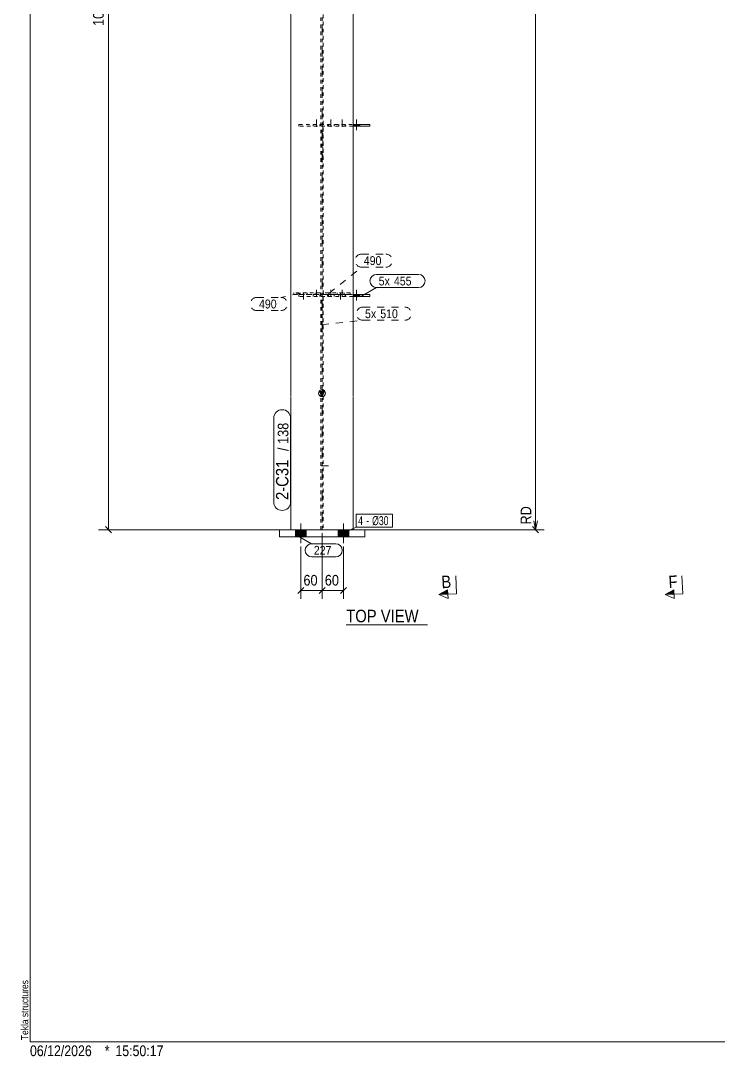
# Model space of a CAD drawing. Header units: millimetres. Extents: x 2 to 825, y 1 to 579.
# Drawn here: x 2.4 to 198.4, y 1 to 292.2 of the extents above; entities that cross this region are included whole.
import ezdxf

# ---------------------------------------------------------------- set-up
doc = ezdxf.new("R2010")
doc.units = ezdxf.units.MM
for name, pattern in [('XKITLINE00', [0]), ('XKITLINE01', [4, 1, -1, 1, -1]), ('XKITLINE02', [4, 2, -2]), ('XKITLINE03', [6, 3, -1, 1, -1])]:
    doc.linetypes.add(name, pattern=pattern)
for name, color, linetype, lineweight in [('Bolt', 3, 'Continuous', 0), ('BoltMark', 7, 'Continuous', 0), ('Dimensions', 7, 'Continuous', 0), ('DrawingSheet', 5, 'Continuous', 0), ('OtherObjectType', 7, 'Continuous', 0), ('Part', 2, 'Continuous', 0), ('PartMark', 7, 'Continuous', 0), ('Section', 6, 'Continuous', 0)]:
    doc.layers.add(name, color=color, linetype=linetype, lineweight=lineweight)
doc.styles.add('ARIAL', font='ARIAL.TTF')
doc.styles.add('ARIAL_NARROW', font='ARIALN.TTF')

# ---------------------------------------------------------------- blocks, each defined once
blk = doc.blocks.new('*A59')
at = {"layer": 'Bolt', "color": 3, "linetype": 'XKITLINE02', "lineweight": 0}
blk.add_line((88.86, 167.07), (85.27, 167.07), dxfattribs=at)
blk = doc.blocks.new('*A61')
at = {"layer": 'Bolt'}
for points in [[(82.56, 149.07), (82.56, 147.07), (79.56, 147.07), (79.56, 149.07)], [(82.56, 149.07), (82.56, 147.07), (79.56, 147.07), (79.56, 149.07)], [(94.56, 149.07), (94.56, 147.07), (91.56, 147.07), (91.56, 149.07)], [(94.56, 149.07), (94.56, 147.07), (91.56, 147.07), (91.56, 149.07)]]:
    blk.add_hatch(color=3, dxfattribs=at).paths.add_polyline_path(points, flags=17)
at = {"layer": 'Bolt', "color": 3, "linetype": 'XKITLINE00', "lineweight": 0}
for p, q in [((79.56, 149.07), (79.56, 147.07)), ((79.56, 149.07), (79.56, 147.07)), ((81.06, 150.82), (81.06, 145.32)), ((81.06, 150.82), (81.06, 145.32)), ((82.56, 149.07), (82.56, 147.07)), ((82.56, 149.07), (82.56, 147.07)), ((91.56, 149.07), (91.56, 147.07)), ((91.56, 149.07), (91.56, 147.07)), ((93.06, 150.82), (93.06, 145.32)), ((93.06, 150.82), (93.06, 145.32)), ((94.56, 149.07), (94.56, 147.07)), ((94.56, 149.07), (94.56, 147.07))]:
    blk.add_line(p, q, dxfattribs=at)
blk = doc.blocks.new('*A62')
at = {"layer": 'Bolt', "color": 3, "linetype": 'XKITLINE02', "lineweight": 0}
for p, q in [((80.88, 215.17), (80.88, 215.67)), ((81.86, 213.82), (81.86, 216.82)), ((82.85, 215.17), (82.85, 215.67))]:
    blk.add_line(p, q, dxfattribs=at)
blk = doc.blocks.new('*A63')
at = {"layer": 'Bolt', "color": 3, "linetype": 'XKITLINE02', "lineweight": 0}
for p, q in [((91.28, 215.17), (91.28, 215.67)), ((92.26, 213.82), (92.26, 216.82)), ((93.25, 215.17), (93.25, 215.67))]:
    blk.add_line(p, q, dxfattribs=at)
blk = doc.blocks.new('*A64')
at = {"layer": 'Bolt'}
blk.add_hatch(color=3, dxfattribs=at).paths.add_polyline_path([(97.66, 215.17), (97.66, 214.67), (95.78, 214.67), (95.78, 215.17)], flags=17)
at = {"layer": 'Bolt', "color": 3, "linetype": 'XKITLINE02', "lineweight": 0}
for p, q in [((85.54, 216.51), (85.54, 213.51)), ((89.56, 216.51), (89.56, 213.51)), ((92.7, 216.51), (92.7, 213.51)), ((84.6, 215.17), (84.6, 214.67)), ((86.48, 215.17), (86.48, 214.67)), ((88.62, 215.17), (88.62, 214.67)), ((90.5, 215.17), (90.5, 214.67)), ((91.76, 215.17), (91.76, 214.67)), ((93.64, 215.17), (93.64, 214.67))]:
    blk.add_line(p, q, dxfattribs=at)
at = {"layer": 'Bolt', "color": 3, "linetype": 'XKITLINE00', "lineweight": 0}
for p, q in [((96.72, 216.51), (96.72, 213.51)), ((95.78, 215.17), (95.78, 214.67)), ((97.66, 215.17), (97.66, 214.67))]:
    blk.add_line(p, q, dxfattribs=at)
blk = doc.blocks.new('*A65')
at = {"layer": 'Bolt'}
blk.add_hatch(color=3, dxfattribs=at).paths.add_polyline_path([(97.66, 263.07), (97.66, 262.57), (95.78, 262.57), (95.78, 263.07)], flags=17)
at = {"layer": 'Bolt', "color": 3, "linetype": 'XKITLINE02', "lineweight": 0}
for p, q in [((84.6, 263.07), (84.6, 262.57)), ((85.54, 264.41), (85.54, 261.41)), ((86.48, 263.07), (86.48, 262.57)), ((88.62, 263.07), (88.62, 262.57)), ((89.56, 264.41), (89.56, 261.41)), ((90.5, 263.07), (90.5, 262.57)), ((91.76, 263.07), (91.76, 262.57)), ((92.7, 264.41), (92.7, 261.41)), ((93.64, 263.07), (93.64, 262.57))]:
    blk.add_line(p, q, dxfattribs=at)
at = {"layer": 'Bolt', "color": 3, "linetype": 'XKITLINE00', "lineweight": 0}
for p, q in [((95.78, 263.07), (95.78, 262.57)), ((96.72, 264.41), (96.72, 261.41)), ((97.66, 263.07), (97.66, 262.57))]:
    blk.add_line(p, q, dxfattribs=at)
blk = doc.blocks.new('*A75')
at = {"layer": 'Part'}
blk.add_hatch(color=2, dxfattribs=at).paths.add_polyline_path([(86.26, 187.98), (87.86, 187.98), (87.06, 186.58)], flags=17)
at = {"layer": 'Part', "color": 2, "linetype": 'XKITLINE00', "lineweight": 0}
for p, q in [((78.31, 329.95), (78.31, 282.15)), ((95.81, 329.95), (95.81, 282.15)), ((78.31, 282.05), (78.31, 234.57)), ((95.81, 282.05), (95.81, 234.57)), ((78.31, 234.47), (78.31, 186.67)), ((95.81, 234.47), (95.81, 186.67)), ((78.31, 186.57), (78.31, 149.07)), ((87.06, 186.58), (86.26, 187.98)), ((86.26, 187.98), (87.86, 187.98)), ((87.86, 187.98), (87.06, 186.58)), ((95.81, 186.57), (95.81, 149.07))]:
    blk.add_line(p, q, dxfattribs=at)
at = {"layer": 'Part', "color": 7, "linetype": 'XKITLINE01', "lineweight": 0}
for p, q in [((86.71, 282.15), (86.71, 329.95)), ((87.41, 329.95), (87.41, 282.15)), ((86.71, 234.57), (86.71, 282.05)), ((87.41, 282.05), (87.41, 234.57)), ((86.71, 186.67), (86.71, 234.47)), ((87.41, 234.47), (87.41, 186.67)), ((86.71, 149.07), (86.71, 186.57)), ((87.41, 186.57), (87.41, 149.07)), ((78.31, 149.07), (95.81, 149.07))]:
    blk.add_line(p, q, dxfattribs=at)
at = {"layer": 'Part', "color": 7, "linetype": 'XKITLINE03', "lineweight": 0}
for p, q in [((87.06, 282.15), (87.06, 329.95)), ((87.06, 234.57), (87.06, 282.05)), ((87.06, 186.67), (87.06, 234.47)), ((87.06, 139.07), (87.06, 186.57))]:
    blk.add_line(p, q, dxfattribs=at)
at = {"layer": 'Part', "color": 2, "linetype": 'XKITLINE00', "lineweight": 0}
blk.add_circle((87.06, 187.48), 1, dxfattribs=at)
blk = doc.blocks.new('*A81')
at = {"layer": 'Part', "color": 2, "linetype": 'XKITLINE00', "lineweight": 0}
for p, q in [((75.06, 147.07), (75.06, 149.07)), ((75.06, 149.07), (99.06, 149.07)), ((99.06, 149.07), (99.06, 147.07)), ((99.06, 147.07), (75.06, 147.07))]:
    blk.add_line(p, q, dxfattribs=at)
blk = doc.blocks.new('*A83')
at = {"layer": 'Part', "color": 7, "linetype": 'XKITLINE01', "lineweight": 0}
for p, q in [((86.66, 215.67), (79.16, 215.67)), ((79.16, 215.67), (79.16, 215.17)), ((85.16, 215.17), (85.16, 215.67)), ((86.66, 215.17), (86.66, 215.67)), ((79.16, 215.17), (86.66, 215.17))]:
    blk.add_line(p, q, dxfattribs=at)
blk = doc.blocks.new('*A84')
at = {"layer": 'Part', "color": 7, "linetype": 'XKITLINE01', "lineweight": 0}
for p, q in [((94.96, 215.67), (87.46, 215.67)), ((87.46, 215.67), (87.46, 215.17)), ((88.96, 215.17), (88.96, 215.67)), ((94.96, 215.17), (94.96, 215.67)), ((87.46, 215.17), (94.96, 215.17))]:
    blk.add_line(p, q, dxfattribs=at)
blk = doc.blocks.new('*A85')
at = {"layer": 'Part', "color": 7, "linetype": 'XKITLINE01', "lineweight": 0}
for p, q in [((86.81, 214.67), (87.31, 214.67)), ((86.81, 204.67), (86.81, 214.67)), ((86.81, 214.67), (87.31, 214.67)), ((87.31, 214.67), (87.31, 204.67)), ((87.31, 204.67), (86.81, 204.67))]:
    blk.add_line(p, q, dxfattribs=at)
blk = doc.blocks.new('*A86')
at = {"layer": 'Part', "color": 7, "linetype": 'XKITLINE01', "lineweight": 0}
for p, q in [((80.56, 215.17), (80.56, 214.67)), ((80.56, 214.67), (80.56, 215.17)), ((80.56, 215.17), (95.81, 215.17)), ((95.81, 214.67), (80.56, 214.67)), ((88.89, 214.67), (88.89, 215.17)), ((93.56, 215.17), (93.56, 214.67)), ((93.56, 214.67), (93.56, 215.17))]:
    blk.add_line(p, q, dxfattribs=at)
at = {"layer": 'Part', "color": 2, "linetype": 'XKITLINE00', "lineweight": 0}
for p, q in [((100.52, 215.17), (95.81, 215.17)), ((100.52, 214.67), (95.81, 214.67)), ((100.52, 215.17), (100.52, 214.67))]:
    blk.add_line(p, q, dxfattribs=at)
blk = doc.blocks.new('*A87')
at = {"layer": 'Part', "color": 7, "linetype": 'XKITLINE01', "lineweight": 0}
for p, q in [((86.81, 262.57), (87.31, 262.57)), ((86.81, 252.57), (86.81, 262.57)), ((86.81, 262.57), (87.31, 262.57)), ((87.31, 262.57), (87.31, 252.57)), ((87.31, 252.57), (86.81, 252.57))]:
    blk.add_line(p, q, dxfattribs=at)
blk = doc.blocks.new('*A88')
at = {"layer": 'Part', "color": 7, "linetype": 'XKITLINE01', "lineweight": 0}
for p, q in [((80.56, 263.07), (80.56, 262.57)), ((80.56, 262.57), (80.56, 263.07)), ((80.56, 263.07), (95.81, 263.07)), ((95.81, 262.57), (80.56, 262.57)), ((88.89, 262.57), (88.89, 263.07)), ((93.56, 263.07), (93.56, 262.57)), ((93.56, 262.57), (93.56, 263.07))]:
    blk.add_line(p, q, dxfattribs=at)
at = {"layer": 'Part', "color": 2, "linetype": 'XKITLINE00', "lineweight": 0}
for p, q in [((100.52, 263.07), (95.81, 263.07)), ((100.52, 262.57), (95.81, 262.57)), ((100.52, 263.07), (100.52, 262.57))]:
    blk.add_line(p, q, dxfattribs=at)
blk = doc.blocks.new('*A153')
at = {"layer": 'DrawingSheet', "color": 5, "linetype": 'XKITLINE00', "lineweight": 0}
for p, q in [((5, 579), (5, 5)), ((5, 5), (825, 5))]:
    blk.add_line(p, q, dxfattribs=at)
at = {"layer": 'DrawingSheet', "color": 5, "style": 'ARIAL', "width": 0.85}
blk.add_text('Tekla structures', height=2, rotation=90, dxfattribs=at).set_placement((4.5, 5.5))
blk = doc.blocks.new('*A160')
at = {"layer": 'OtherObjectType', "color": 7, "style": 'ARIAL_NARROW', "width": 1.008832}
for s, p in [('06/12/2026', (4.99, 1)), ('*', (26, 1)), ('15:50:17', (29, 1))]:
    blk.add_text(s, height=3, dxfattribs=at).set_placement(p)
blk = doc.blocks.new('*A232')
at = {"layer": 'Dimensions', "color": 7, "linetype": 'XKITLINE00', "lineweight": 0}
for p, q in [((87.06, 148.07), (87.06, 129.6)), ((81.06, 144.32), (81.06, 129.6)), ((81.91, 132.85), (80.22, 131.15)), ((81.06, 132), (87.06, 132)), ((87.91, 132.85), (86.22, 131.15))]:
    blk.add_line(p, q, dxfattribs=at)
at = {"layer": 'Dimensions', "color": 3}
for p in [(81.06, 132), (87.06, 132)]:
    blk.add_point(p, dxfattribs=at)
at = {"layer": 'Dimensions', "color": 3, "style": 'ARIAL', "width": 0.85}
blk.add_text('60', height=3, dxfattribs=at).set_placement((81.84, 133.35))
blk = doc.blocks.new('*A233')
at = {"layer": 'Dimensions', "color": 7, "linetype": 'XKITLINE00', "lineweight": 0}
for p, q in [((87.06, 148.07), (87.06, 129.6)), ((93.06, 144.32), (93.06, 129.6)), ((87.91, 132.85), (86.22, 131.15)), ((87.06, 132), (93.06, 132)), ((93.91, 132.85), (92.22, 131.15))]:
    blk.add_line(p, q, dxfattribs=at)
at = {"layer": 'Dimensions', "color": 3}
for p in [(87.06, 132), (93.06, 132)]:
    blk.add_point(p, dxfattribs=at)
at = {"layer": 'Dimensions', "color": 3, "style": 'ARIAL', "width": 0.85}
blk.add_text('60', height=3, dxfattribs=at).set_placement((87.84, 133.35))
blk = doc.blocks.new('*A234')
at = {"layer": 'Section'}
blk.add_hatch(color=3, dxfattribs=at).paths.add_polyline_path([(185.93, 130.92), (183.44, 130.79), (185.87, 132.17)], flags=17)
at = {"layer": 'Section', "color": 1, "linetype": 'XKITLINE00', "lineweight": 0}
for q in [(188.17, 136.05), (183.44, 130.79)]:
    blk.add_line((188.43, 131.05), q, dxfattribs=at)
at = {"layer": 'Section', "color": 3, "linetype": 'XKITLINE00', "lineweight": 0}
for p, q in [((183.44, 130.79), (185.87, 132.17)), ((185.87, 132.17), (186, 129.67)), ((186, 129.67), (183.44, 130.79))]:
    blk.add_line(p, q, dxfattribs=at)
at = {"layer": 'Section', "color": 7, "style": 'ARIAL', "width": 0.85}
blk.add_text('F', height=3.5, rotation=3.0138, dxfattribs=at).set_placement((184.49, 132.6))
blk = doc.blocks.new('*A235')
at = {"layer": 'Section'}
blk.add_hatch(color=3, dxfattribs=at).paths.add_polyline_path([(122.39, 130.92), (119.89, 130.79), (122.32, 132.17)], flags=17)
at = {"layer": 'Section', "color": 1, "linetype": 'XKITLINE00', "lineweight": 0}
for q in [(124.62, 136.05), (119.89, 130.79)]:
    blk.add_line((124.88, 131.05), q, dxfattribs=at)
at = {"layer": 'Section', "color": 3, "linetype": 'XKITLINE00', "lineweight": 0}
for p, q in [((119.89, 130.79), (122.32, 132.17)), ((122.32, 132.17), (122.45, 129.67)), ((122.45, 129.67), (119.89, 130.79))]:
    blk.add_line(p, q, dxfattribs=at)
at = {"layer": 'Section', "color": 7, "style": 'ARIAL', "width": 0.85}
blk.add_text('B', height=3.5, rotation=3.0138, dxfattribs=at).set_placement((120.68, 132.58))
blk = doc.blocks.new('*A236')
at = {"layer": 'OtherObjectType', "color": 7, "linetype": 'XKITLINE00', "lineweight": 0}
blk.add_line((93.86, 122.29), (116.68, 122.29), dxfattribs=at)
at = {"layer": 'OtherObjectType', "color": 7, "style": 'ARIAL', "width": 0.85}
blk.add_text('TOP VIEW', height=3.5, dxfattribs=at).set_placement((93.86, 123.04))
blk = doc.blocks.new('*A237')
at = {"layer": 'PartMark', "color": 7, "linetype": 'XKITLINE00', "lineweight": 0}
for p, q in [((79.89, 147.5), (84.14, 145.11)), ((84.14, 145.11), (90.9, 145.11)), ((84.14, 141.41), (90.9, 141.41))]:
    blk.add_line(p, q, dxfattribs=at)
for centre, start, end in [((84.14, 143.26), 90, 270), ((90.9, 143.26), 270, 90)]:
    blk.add_arc(centre, 1.85, start, end, dxfattribs=at)
at = {"layer": 'PartMark', "color": 3, "style": 'ARIAL', "width": 0.85}
blk.add_text('227', height=2.5, dxfattribs=at).set_placement((84.74, 142.01))
blk = doc.blocks.new('*A248')
at = {"layer": 'Dimensions', "color": 7, "linetype": 'XKITLINE00', "lineweight": 0}
for p, q in [((27.06, 149.07), (27.06, 443.53)), ((77.31, 149.07), (24.21, 149.07)), ((26.22, 149.92), (27.91, 148.22))]:
    blk.add_line(p, q, dxfattribs=at)
at = {"layer": 'Dimensions', "color": 3}
blk.add_point((27.06, 149.07), dxfattribs=at)
at = {"layer": 'Dimensions', "color": 3, "style": 'ARIAL', "width": 0.85}
blk.add_text('10213', height=3, rotation=90.0002, dxfattribs=at).set_placement((25.71, 290.74))
blk = doc.blocks.new('*A252')
at = {"layer": 'Dimensions', "color": 7, "linetype": 'XKITLINE00', "lineweight": 0}
for p, q in [((147.06, 149.07), (147.06, 451.1)), ((147.06, 156.29), (147.06, 149.07)), ((146.56, 151.57), (147.06, 149.07)), ((147.56, 151.57), (147.06, 149.07)), ((96.81, 149.07), (149.46, 149.07)), ((96.81, 149.07), (149.46, 149.07)), ((146.22, 149.92), (147.91, 148.22))]:
    blk.add_line(p, q, dxfattribs=at)
at = {"layer": 'Dimensions', "color": 3}
blk.add_point((147.06, 149.07), dxfattribs=at)
at = {"layer": 'Dimensions', "color": 7}
blk.add_point((147.06, 149.07), dxfattribs=at)
at = {"layer": 'Dimensions', "color": 3, "style": 'ARIAL', "width": 0.85}
blk.add_text('RD', height=3, rotation=90.0002, dxfattribs=at).set_placement((145.86, 150.52))
blk = doc.blocks.new('*A254')
at = {"layer": 'BoltMark', "color": 7, "linetype": 'XKITLINE00', "lineweight": 0}
for p, q in [((96.6, 153.46), (106.9, 153.46)), ((96.6, 149.76), (96.6, 153.46)), ((106.9, 149.76), (106.9, 153.46)), ((93.06, 148.07), (96.6, 149.76)), ((96.6, 149.76), (106.9, 149.76))]:
    blk.add_line(p, q, dxfattribs=at)
at = {"layer": 'BoltMark', "color": 3, "style": 'ARIAL_NARROW', "width": 0.85}
for s, p in [('4', (97.2, 150.36)), ('-', (99.47, 150.36)), ('Ø30', (101.13, 150.36))]:
    blk.add_text(s, height=2.5, dxfattribs=at).set_placement(p)
blk = doc.blocks.new('*A265')
at = {"layer": 'PartMark', "color": 7, "linetype": 'XKITLINE02', "lineweight": 0}
for p, q in [((98.19, 226.59), (104.95, 226.59)), ((88.99, 215.54), (98.19, 222.89)), ((98.19, 222.89), (104.95, 222.89))]:
    blk.add_line(p, q, dxfattribs=at)
for centre, start, end in [((98.19, 224.74), 90, 270), ((104.95, 224.74), 270, 90)]:
    blk.add_arc(centre, 1.85, start, end, dxfattribs=at)
at = {"layer": 'PartMark', "color": 3, "style": 'ARIAL', "width": 0.85}
blk.add_text('490', height=2.5, dxfattribs=at).set_placement((98.79, 223.49))
blk = doc.blocks.new('*A266')
at = {"layer": 'PartMark', "color": 7, "linetype": 'XKITLINE02', "lineweight": 0}
for p, q in [((80.69, 215.54), (75.5, 214.39)), ((68.74, 214.39), (75.5, 214.39)), ((68.74, 210.69), (75.5, 210.69))]:
    blk.add_line(p, q, dxfattribs=at)
for centre, start, end in [((68.74, 212.54), 90, 270), ((75.5, 212.54), 270, 90)]:
    blk.add_arc(centre, 1.85, start, end, dxfattribs=at)
at = {"layer": 'PartMark', "color": 3, "style": 'ARIAL', "width": 0.85}
blk.add_text('490', height=2.5, dxfattribs=at).set_placement((69.34, 211.29))
blk = doc.blocks.new('*A273')
at = {"layer": 'PartMark', "color": 7, "linetype": 'XKITLINE00', "lineweight": 0}
for p, q in [((73.51, 156.82), (73.51, 180.47)), ((78.21, 156.82), (78.21, 180.47))]:
    blk.add_line(p, q, dxfattribs=at)
for centre, start, end in [((75.86, 180.47), 0, 180), ((75.86, 156.82), 180, 0)]:
    blk.add_arc(centre, 2.35, start, end, dxfattribs=at)
at = {"layer": 'PartMark', "color": 3, "style": 'ARIAL', "width": 0.85}
for s, p in [('138', (77.61, 173.2)), ('/', (77.61, 171.18))]:
    blk.add_text(s, height=3, rotation=90.0002, dxfattribs=at).set_placement(p)
at = {"layer": 'PartMark', "color": 1, "style": 'ARIAL', "width": 0.85}
blk.add_text('2-C31', height=3.5, rotation=90.0002, dxfattribs=at).set_placement((77.61, 157.42))
blk = doc.blocks.new('*A274')
at = {"layer": 'PartMark', "color": 7, "linetype": 'XKITLINE00', "lineweight": 0}
for p, q in [((102.38, 220.86), (114.17, 220.86)), ((98.14, 214.77), (102.38, 217.16)), ((102.38, 217.16), (114.17, 217.16))]:
    blk.add_line(p, q, dxfattribs=at)
for centre, start, end in [((102.38, 219.01), 90, 270), ((114.17, 219.01), 270, 90)]:
    blk.add_arc(centre, 1.85, start, end, dxfattribs=at)
at = {"layer": 'PartMark', "color": 3, "style": 'ARIAL', "width": 0.85}
for s, p in [('5x', (102.98, 217.76)), ('455', (107.26, 217.76))]:
    blk.add_text(s, height=2.5, dxfattribs=at).set_placement(p)
blk = doc.blocks.new('*A275')
at = {"layer": 'PartMark', "color": 7, "linetype": 'XKITLINE02', "lineweight": 0}
for p, q in [((98.54, 211.66), (110.32, 211.66)), ((86.94, 206.7), (98.54, 207.96)), ((98.54, 207.96), (110.32, 207.96))]:
    blk.add_line(p, q, dxfattribs=at)
for centre, start, end in [((98.54, 209.81), 90, 270), ((110.32, 209.81), 270, 90)]:
    blk.add_arc(centre, 1.85, start, end, dxfattribs=at)
at = {"layer": 'PartMark', "color": 3, "style": 'ARIAL', "width": 0.85}
for s, p in [('5x', (99.14, 208.56)), ('510', (103.41, 208.56))]:
    blk.add_text(s, height=2.5, dxfattribs=at).set_placement(p)

msp = doc.modelspace()

# ---------------------------------------------------------------- block references
at = {"lineweight": 0}
for name in ['*A153', '*A235', '*A234', '*A59', '*A252', '*A248', '*A88', '*A65', '*A87', '*A265', '*A274', '*A266', '*A83', '*A62', '*A64', '*A84', '*A63', '*A86', '*A85', '*A275', '*A273', '*A254', '*A81', '*A61', '*A237', '*A232', '*A233', '*A236', '*A160']:
    msp.add_blockref(name, (0, 0), dxfattribs=at)
at = {"layer": 'Part', "lineweight": 0}
msp.add_blockref('*A75', (0, 0), dxfattribs=at)

doc.saveas('drawing.dxf')
